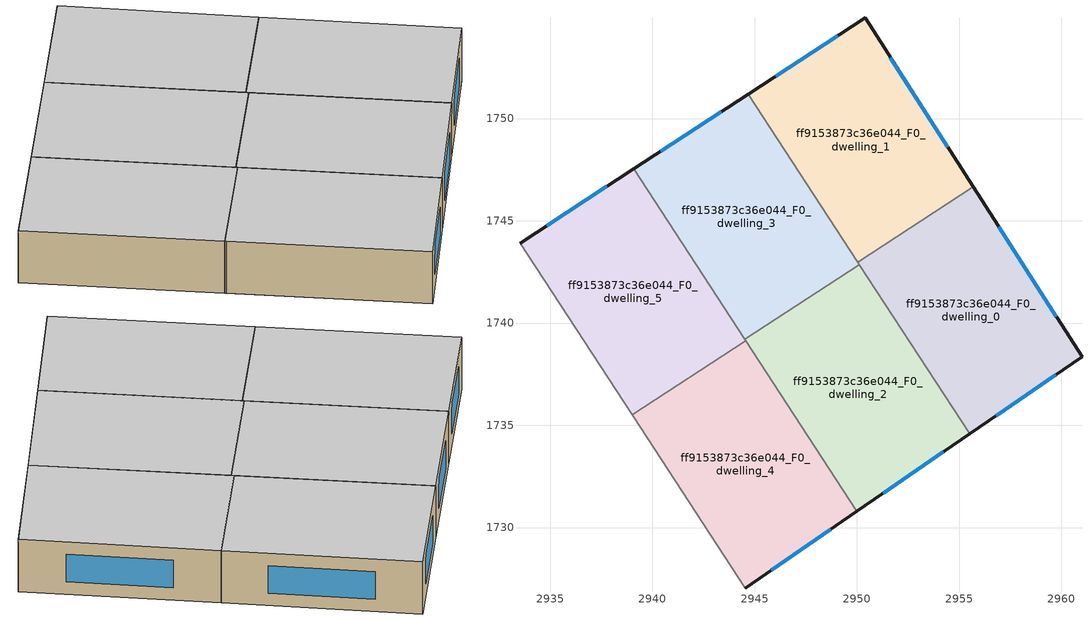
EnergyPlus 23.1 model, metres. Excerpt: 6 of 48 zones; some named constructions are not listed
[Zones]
ff9153873c36e044_F0_dwelling_0
 floor ground (EU_floor_Construction): 2955.69,1746.66 2961.01,1738.36 2955.52,1734.59 2950.05,1742.97 z0
 wall outside (EU_wall_Construction): 2955.52,1734.59 2961.01,1738.36 2955.69,1746.66 z0:3
 wall to ff9153873c36e044_F0_dwelling_1 (EU_wall_Construction): 2955.69,1746.66 2950.05,1742.97 z0:3
 wall to ff9153873c36e044_F0_dwelling_2 (EU_wall_Construction): 2950.12,1742.86 2955.52,1734.59 z0:3
 wall to ff9153873c36e044_F0_dwelling_3 (EU_wall_Construction): 2950.05,1742.97 2950.12,1742.86 z0:3
 window (EU_Window_Construction): 2959.76,1740.31 2956.94,1744.71 / 2956.81,1735.47 2959.72,1737.47 z0.7:2.3
 ceiling to ff9153873c36e044_F1_dwelling_0 (EU_floor_Construction): 2961.01,1738.36 2955.69,1746.66 2950.05,1742.97 2955.52,1734.59 z3
ff9153873c36e044_F0_dwelling_1
 floor ground (EU_floor_Construction): 2950.4,1754.92 2955.69,1746.66 2950.05,1742.97 2944.68,1751.19 z0
 wall outside (EU_wall_Construction): 2955.69,1746.66 2950.4,1754.92 2944.68,1751.19 z0:3
 wall to ff9153873c36e044_F0_dwelling_3 (EU_wall_Construction): 2944.68,1751.19 2950.05,1742.97 z0:3
 window (EU_Window_Construction): 2949.06,1754.04 2946.03,1752.07 / 2954.45,1748.6 2951.64,1752.98 z0.7:2.3
 ceiling to ff9153873c36e044_F1_dwelling_1 (EU_floor_Construction): 2955.69,1746.66 2950.4,1754.92 2944.68,1751.19 2950.05,1742.97 z3
ff9153873c36e044_F0_dwelling_2
 floor ground (EU_floor_Construction): 2950.12,1742.86 2955.52,1734.59 2950.01,1730.8 2944.52,1739.2 z0
 wall outside (EU_wall_Construction): 2950.01,1730.8 2955.52,1734.59 z0:3
 wall to ff9153873c36e044_F0_dwelling_3 (EU_wall_Construction): 2950.12,1742.86 2944.52,1739.2 z0:3
 wall to ff9153873c36e044_F0_dwelling_4 (EU_wall_Construction): 2944.57,1739.13 2950.01,1730.8 z0:3
 wall to ff9153873c36e044_F0_dwelling_5 (EU_wall_Construction): 2944.52,1739.2 2944.57,1739.13 z0:3
 window (EU_Window_Construction): 2951.3,1731.69 2954.22,1733.7 z0.7:2.3
 ceiling to ff9153873c36e044_F1_dwelling_2 (EU_floor_Construction): 2955.52,1734.59 2950.12,1742.86 2944.52,1739.2 2950.01,1730.8 z3
ff9153873c36e044_F0_dwelling_3
 floor ground (EU_floor_Construction): 2944.68,1751.19 2950.12,1742.86 2944.52,1739.2 2939.08,1747.54 z0
 wall outside (EU_wall_Construction): 2944.68,1751.19 2939.08,1747.54 z0:3
 wall to ff9153873c36e044_F0_dwelling_5 (EU_wall_Construction): 2939.08,1747.54 2944.52,1739.2 z0:3
 window (EU_Window_Construction): 2943.37,1750.33 2940.4,1748.39 z0.7:2.3
 ceiling to ff9153873c36e044_F1_dwelling_3 (EU_floor_Construction): 2950.12,1742.86 2944.68,1751.19 2939.08,1747.54 2944.52,1739.2 z3
ff9153873c36e044_F0_dwelling_4
 floor ground (EU_floor_Construction): 2944.57,1739.13 2950.01,1730.8 2944.53,1727.04 2939.01,1735.51 z0
 wall outside (EU_wall_Construction): 2944.53,1727.04 2950.01,1730.8 z0:3
 wall to ff9153873c36e044_F0_dwelling_5 (EU_wall_Construction): 2944.57,1739.13 2939.01,1735.51 z0:3
 wall to ff9153873c36e044_F0_dwelling_6 (EU_wall_Construction): 2939.05,1735.44 2944.53,1727.04 z0:3
 wall to ff9153873c36e044_F0_dwelling_7 (EU_wall_Construction): 2939.01,1735.51 2939.05,1735.44 z0:3
 window (EU_Window_Construction): 2945.82,1727.92 2948.72,1729.92 z0.7:2.3
 ceiling to ff9153873c36e044_F1_dwelling_4 (EU_floor_Construction): 2950.01,1730.8 2944.57,1739.13 2939.01,1735.51 2944.53,1727.04 z3
ff9153873c36e044_F0_dwelling_5
 floor ground (EU_floor_Construction): 2939.08,1747.54 2944.57,1739.13 2939.01,1735.51 2933.53,1743.91 z0
 wall outside (EU_wall_Construction): 2939.08,1747.54 2933.53,1743.91 z0:3
 wall to ff9153873c36e044_F0_dwelling_7 (EU_wall_Construction): 2933.53,1743.91 2939.01,1735.51 z0:3
 window (EU_Window_Construction): 2937.78,1746.68 2934.83,1744.76 z0.7:2.3
 ceiling to ff9153873c36e044_F1_dwelling_5 (EU_floor_Construction): 2944.57,1739.13 2939.08,1747.54 2933.53,1743.91 2939.01,1735.51 z3
[SCHEDULE:FILE] Column Number=1; Rows to Skip at Top=0; Number of Hours of Data=8760; Column Separator=Comma; Interpolate to Timestep=No; Minutes per Item=60; Adjust Schedule for Daylight Savings=Yes
Name | File
EU_Step8_GainSchedule_ff9153873c36e044_F0_dwelling_8_f000 | ../../schedules/ff9153873c36e044/ff9153873c36e044_F0_dwelling_8_f000_gain.csv
EU_Step8_GainSchedule_ff9153873c36e044_F0_dwelling_9_f000 | ../../schedules/ff9153873c36e044/ff9153873c36e044_F0_dwelling_9_f000_gain.csv
EU_Step8_GainSchedule_ff9153873c36e044_F0_dwelling_10_f000 | ../../schedules/ff9153873c36e044/ff9153873c36e044_F0_dwelling_10_f000_gain.csv
EU_Step8_GainSchedule_ff9153873c36e044_F0_dwelling_11_f000 | ../../schedules/ff9153873c36e044/ff9153873c36e044_F0_dwelling_11_f000_gain.csv
EU_Step8_GainSchedule_ff9153873c36e044_F1_dwelling_0_f000 | ../../schedules/ff9153873c36e044/ff9153873c36e044_F1_dwelling_0_f000_gain.csv
EU_Step8_GainSchedule_ff9153873c36e044_F1_dwelling_1_f000 | ../../schedules/ff9153873c36e044/ff9153873c36e044_F1_dwelling_1_f000_gain.csv
EU_Step8_GainSchedule_ff9153873c36e044_F1_dwelling_2_f000 | ../../schedules/ff9153873c36e044/ff9153873c36e044_F1_dwelling_2_f000_gain.csv
EU_Step8_GainSchedule_ff9153873c36e044_F1_dwelling_3_f000 | ../../schedules/ff9153873c36e044/ff9153873c36e044_F1_dwelling_3_f000_gain.csv
EU_Step8_GainSchedule_ff9153873c36e044_F1_dwelling_4_f000 | ../../schedules/ff9153873c36e044/ff9153873c36e044_F1_dwelling_4_f000_gain.csv
EU_Step8_GainSchedule_ff9153873c36e044_F1_dwelling_5_f000 | ../../schedules/ff9153873c36e044/ff9153873c36e044_F1_dwelling_5_f000_gain.csv
EU_Step8_GainSchedule_ff9153873c36e044_F1_dwelling_6_f000 | ../../schedules/ff9153873c36e044/ff9153873c36e044_F1_dwelling_6_f000_gain.csv
EU_Step8_GainSchedule_ff9153873c36e044_F1_dwelling_7_f000 | ../../schedules/ff9153873c36e044/ff9153873c36e044_F1_dwelling_7_f000_gain.csv
EU_Step8_GainSchedule_ff9153873c36e044_F1_dwelling_8_f000 | ../../schedules/ff9153873c36e044/ff9153873c36e044_F1_dwelling_8_f000_gain.csv
EU_Step8_GainSchedule_ff9153873c36e044_F1_dwelling_9_f000 | ../../schedules/ff9153873c36e044/ff9153873c36e044_F1_dwelling_9_f000_gain.csv
EU_Step8_GainSchedule_ff9153873c36e044_F1_dwelling_10_f000 | ../../schedules/ff9153873c36e044/ff9153873c36e044_F1_dwelling_10_f000_gain.csv
EU_Step8_GainSchedule_ff9153873c36e044_F1_dwelling_11_f000 | ../../schedules/ff9153873c36e044/ff9153873c36e044_F1_dwelling_11_f000_gain.csv
EU_Step8_GainSchedule_ff9153873c36e044_F2_dwelling_0_f000 | ../../schedules/ff9153873c36e044/ff9153873c36e044_F2_dwelling_0_f000_gain.csv
EU_Step8_GainSchedule_ff9153873c36e044_F2_dwelling_1_f000 | ../../schedules/ff9153873c36e044/ff9153873c36e044_F2_dwelling_1_f000_gain.csv
EU_Step8_GainSchedule_ff9153873c36e044_F2_dwelling_2_f000 | ../../schedules/ff9153873c36e044/ff9153873c36e044_F2_dwelling_2_f000_gain.csv
EU_Step8_GainSchedule_ff9153873c36e044_F2_dwelling_3_f000 | ../../schedules/ff9153873c36e044/ff9153873c36e044_F2_dwelling_3_f000_gain.csv
EU_Step8_GainSchedule_ff9153873c36e044_F2_dwelling_4_f000 | ../../schedules/ff9153873c36e044/ff9153873c36e044_F2_dwelling_4_f000_gain.csv
EU_Step8_GainSchedule_ff9153873c36e044_F2_dwelling_5_f000 | ../../schedules/ff9153873c36e044/ff9153873c36e044_F2_dwelling_5_f000_gain.csv
EU_Step8_GainSchedule_ff9153873c36e044_F2_dwelling_6_f000 | ../../schedules/ff9153873c36e044/ff9153873c36e044_F2_dwelling_6_f000_gain.csv
EU_Step8_GainSchedule_ff9153873c36e044_F2_dwelling_7_f000 | ../../schedules/ff9153873c36e044/ff9153873c36e044_F2_dwelling_7_f000_gain.csv
EU_Step8_GainSchedule_ff9153873c36e044_F2_dwelling_8_f000 | ../../schedules/ff9153873c36e044/ff9153873c36e044_F2_dwelling_8_f000_gain.csv
EU_Step8_GainSchedule_ff9153873c36e044_F2_dwelling_9_f000 | ../../schedules/ff9153873c36e044/ff9153873c36e044_F2_dwelling_9_f000_gain.csv
EU_Step8_GainSchedule_ff9153873c36e044_F2_dwelling_10_f000 | ../../schedules/ff9153873c36e044/ff9153873c36e044_F2_dwelling_10_f000_gain.csv
EU_Step8_GainSchedule_ff9153873c36e044_F2_dwelling_11_f000 | ../../schedules/ff9153873c36e044/ff9153873c36e044_F2_dwelling_11_f000_gain.csv
